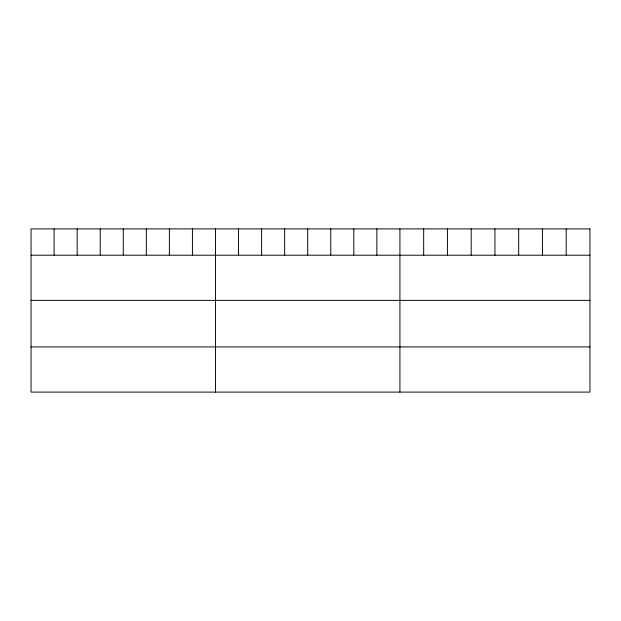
<?xml version="1.0" encoding="UTF-8"?>
<svg xmlns="http://www.w3.org/2000/svg" width="621" height="621" viewBox="0 0 621 621"><rect width="100%" height="100%" fill="white"/><g stroke="black" fill="none" stroke-linecap="round" stroke-linejoin="round"><path stroke-width="0.93" d="M31.05 255.208L589.95 255.208M31.05 300.378L589.95 300.378M31.05 346.922L589.95 346.922M566.197 228.901L566.197 255.208M542.443 228.901L542.443 255.208M518.69 228.901L518.69 255.208M494.937 228.901L494.937 255.208M471.184 228.901L471.184 255.208M447.43 228.901L447.43 255.208M423.677 228.901L423.677 255.208M399.924 228.901L399.924 392.099M376.869 228.901L376.869 255.208M353.815 228.901L353.815 255.208M330.76 228.901L330.76 255.208M307.705 228.901L307.705 255.208M284.651 228.901L284.651 255.208M261.596 228.901L261.596 255.208M238.542 228.901L238.542 255.208M215.487 228.901L215.487 392.099M192.432 228.901L192.432 255.208M169.378 228.901L169.378 255.208M146.323 228.901L146.323 255.208M123.269 228.901L123.269 255.208M100.214 228.901L100.214 255.208M77.159 228.901L77.159 255.208M54.105 228.901L54.105 255.208M589.95 228.901L31.05 228.901L31.05 392.099L589.95 392.099L589.95 228.901"/></g></svg>
